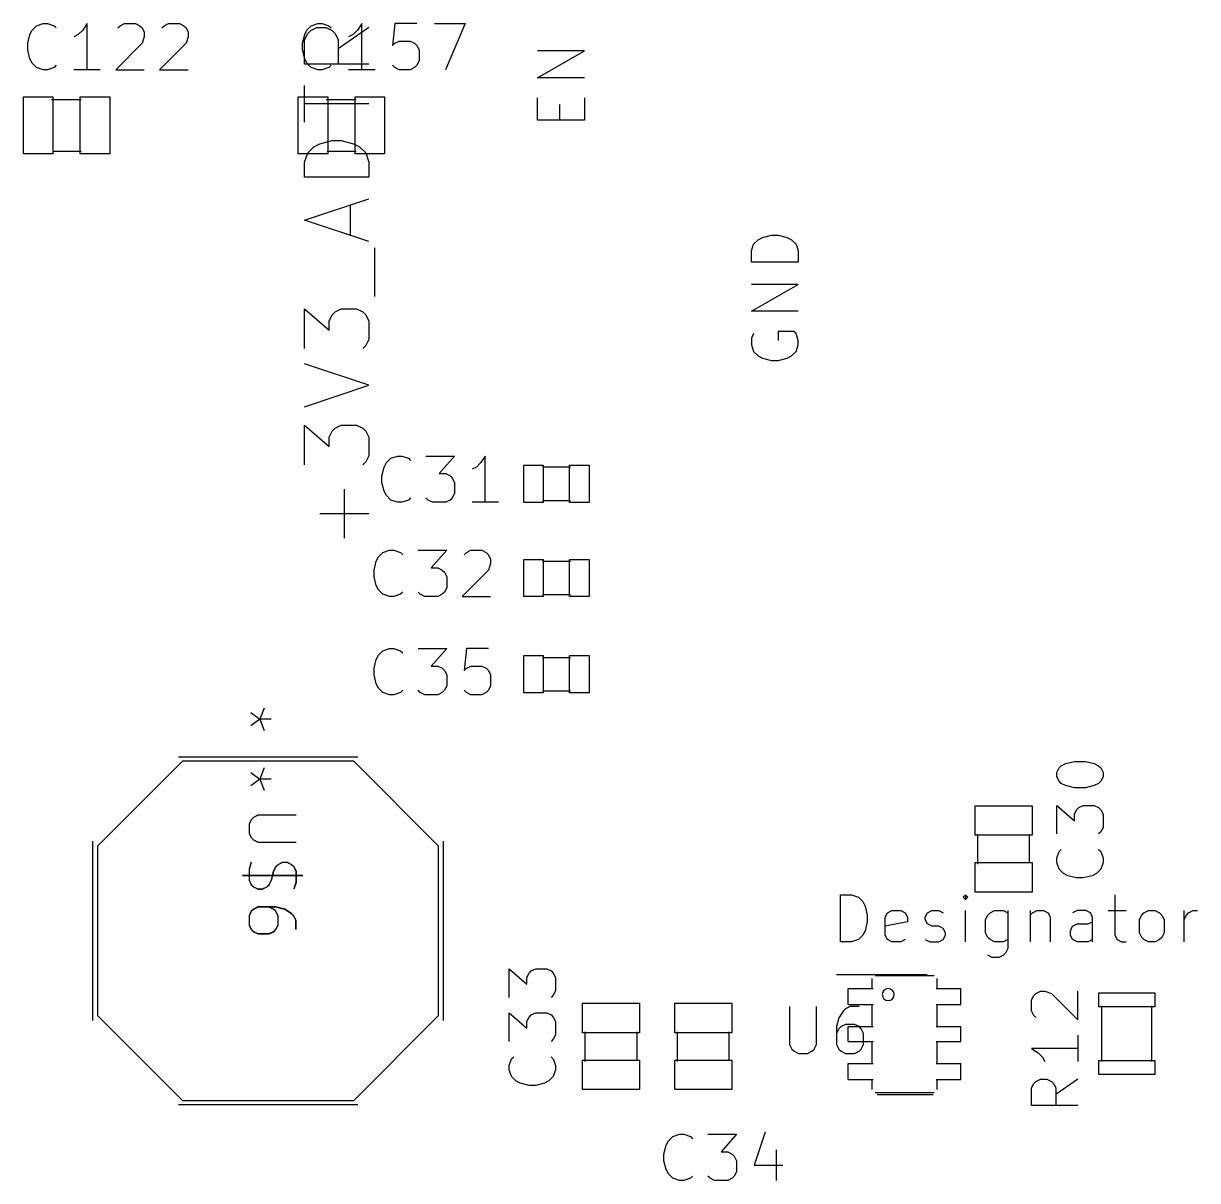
# Model space of a CAD drawing. Header units: millimetres. Extents: x 0 to 280, y 0 to 300.
# Drawn here: x 164.91 to 194.82, y 105.13 to 134.6 of the extents above; entities that cross this region are included whole.
import ezdxf

# ---------------------------------------------------------------- set-up
doc = ezdxf.new("R2010")
doc.units = ezdxf.units.MM
doc.layers.add('F.Fab', color=9, linetype='CONTINUOUS', true_color=0xafafaf)
doc.layers.add('F.Silkscreen', color=41, linetype='CONTINUOUS', true_color=0xf2eda1)

msp = doc.modelspace()

# ---------------------------------------------------------------- linework, layer by layer
at = {"layer": 'F.Fab', "linetype": 'CONTINUOUS'}
for p, q in [((172.070496, 134.183275), (172.148389, 134.339062)), ((172.148389, 134.339062), (172.226283, 134.416955)), ((172.226283, 134.416955), (172.382069, 134.494848)), ((172.382069, 134.494848), (172.615749, 134.494848)), ((172.615749, 134.494848), (172.771536, 134.416955)), ((172.771536, 134.416955), (172.849429, 134.339062)), ((172.849429, 134.339062), (172.927323, 134.183275)), ((173.706256, 134.494848), (172.927323, 133.949595)), ((172.070496, 133.560128), (172.070496, 134.183275)), ((172.927323, 134.183275), (172.927323, 133.560128)), ((178.001544, 133.213388), (179.197544, 133.896817)), ((179.197544, 133.896817), (178.001544, 133.896817)), ((173.706256, 133.560128), (172.070496, 133.560128)), ((179.197544, 133.213388), (178.001544, 133.213388)), ((172.070496, 132.080155), (172.070496, 133.014875)), ((164.9078, 131.2761), (164.9078, 132.7262)), ((164.9078, 132.7262), (165.6579, 132.7262)), ((165.619, 132.66), (166.381, 132.66)), ((165.6579, 132.7262), (165.6579, 131.2761)), ((166.3556, 131.2761), (166.3556, 132.7262)), ((166.3556, 132.7262), (167.1057, 132.7262)), ((167.1057, 132.7262), (167.1057, 131.2761)), ((171.9078, 131.2761), (171.9078, 132.7262)), ((171.9078, 132.7262), (172.6579, 132.7262)), ((173.706256, 132.547515), (172.070496, 132.547515)), ((172.619, 132.66), (173.381, 132.66)), ((172.6579, 132.7262), (172.6579, 131.2761)), ((173.3556, 131.2761), (173.3556, 132.7262)), ((173.3556, 132.7262), (174.1057, 132.7262)), ((174.1057, 132.7262), (174.1057, 131.2761)), ((178.001544, 132.131293), (178.001544, 132.700817)), ((178.571068, 132.131293), (178.571068, 132.52996)), ((179.197544, 132.700817), (179.197544, 132.131293)), ((179.197544, 132.131293), (178.001544, 132.131293)), ((172.459963, 131.534902), (172.771536, 131.612795)), ((172.771536, 131.612795), (173.005216, 131.612795)), ((173.005216, 131.612795), (173.316789, 131.534902)), ((165.644, 131.34), (166.381, 131.34)), ((172.148389, 131.301222), (172.304176, 131.457009)), ((172.304176, 131.457009), (172.459963, 131.534902)), ((172.644, 131.34), (173.381, 131.34)), ((173.316789, 131.534902), (173.472576, 131.457009)), ((173.472576, 131.457009), (173.628363, 131.301222)), ((165.6579, 131.2761), (164.9078, 131.2761)), ((167.1057, 131.2761), (166.3556, 131.2761)), ((172.6579, 131.2761), (171.9078, 131.2761)), ((172.070496, 131.067542), (172.148389, 131.301222)), ((172.070496, 130.678075), (172.070496, 131.067542)), ((174.1057, 131.2761), (173.3556, 131.2761)), ((173.628363, 131.301222), (173.706256, 131.067542)), ((173.706256, 131.067542), (173.706256, 130.678075)), ((173.706256, 130.678075), (172.070496, 130.678075)), ((172.070496, 129.587569), (173.706256, 130.132822)), ((173.238896, 129.198102), (173.238896, 129.977035)), ((173.706256, 129.042315), (172.070496, 129.587569)), ((183.451544, 128.805102), (183.508496, 128.975959)), ((183.508496, 128.975959), (183.622401, 129.089864)), ((183.622401, 129.089864), (183.736306, 129.146817)), ((183.736306, 129.146817), (183.964115, 129.203769)), ((183.964115, 129.203769), (184.134972, 129.203769)), ((184.134972, 129.203769), (184.362782, 129.146817)), ((184.362782, 129.146817), (184.476687, 129.089864)), ((184.476687, 129.089864), (184.590592, 128.975959)), ((184.590592, 128.975959), (184.647544, 128.805102)), ((173.862043, 127.640236), (173.862043, 128.886529)), ((183.451544, 128.52034), (183.451544, 128.805102)), ((184.647544, 128.805102), (184.647544, 128.52034)), ((184.647544, 128.52034), (183.451544, 128.52034)), ((183.451544, 127.267388), (184.647544, 127.950817)), ((184.647544, 127.950817), (183.451544, 127.950817)), ((172.070496, 126.316049), (172.070496, 127.328662)), ((172.070496, 127.328662), (172.693643, 126.783409)), ((172.693643, 127.017089), (172.771536, 127.172875)), ((172.771536, 127.172875), (172.849429, 127.250769)), ((172.849429, 127.250769), (173.005216, 127.328662)), ((173.005216, 127.328662), (173.394683, 127.328662)), ((173.394683, 127.328662), (173.550469, 127.250769)), ((173.550469, 127.250769), (173.628363, 127.172875)), ((173.628363, 127.172875), (173.706256, 127.017089)), ((184.647544, 127.267388), (183.451544, 127.267388)), ((172.693643, 126.783409), (172.693643, 127.017089)), ((173.706256, 127.017089), (173.706256, 126.549729)), ((173.706256, 126.549729), (173.628363, 126.393942)), ((183.508496, 126.697865), (183.451544, 126.58396)), ((183.451544, 126.58396), (183.451544, 126.413103)), ((184.533639, 126.754817), (184.134972, 126.754817)), ((184.134972, 126.754817), (184.134972, 126.527007)), ((184.590592, 126.697865), (184.533639, 126.754817)), ((184.647544, 126.527007), (184.590592, 126.697865)), ((184.647544, 126.413103), (184.647544, 126.527007)), ((173.628363, 126.393942), (173.550469, 126.316049)), ((183.451544, 126.413103), (183.508496, 126.242246)), ((183.508496, 126.242246), (183.622401, 126.128341)), ((184.476687, 126.128341), (184.590592, 126.242246)), ((184.590592, 126.242246), (184.647544, 126.413103)), ((173.706256, 125.381329), (172.070496, 125.926582)), ((183.622401, 126.128341), (183.736306, 126.071388)), ((183.736306, 126.071388), (183.964115, 126.014436)), ((183.964115, 126.014436), (184.134972, 126.014436)), ((184.134972, 126.014436), (184.362782, 126.071388)), ((184.362782, 126.071388), (184.476687, 126.128341)), ((172.070496, 124.836075), (173.706256, 125.381329)), ((172.070496, 123.356102), (172.070496, 124.368715)), ((172.070496, 124.368715), (172.693643, 123.823462)), ((172.693643, 124.057142), (172.771536, 124.212928)), ((172.771536, 124.212928), (172.849429, 124.290822)), ((172.849429, 124.290822), (173.005216, 124.368715)), ((173.005216, 124.368715), (173.394683, 124.368715)), ((173.394683, 124.368715), (173.550469, 124.290822)), ((173.550469, 124.290822), (173.628363, 124.212928)), ((173.628363, 124.212928), (173.706256, 124.057142)), ((172.693643, 123.823462), (172.693643, 124.057142)), ((173.706256, 124.057142), (173.706256, 123.589782)), ((173.706256, 123.589782), (173.628363, 123.433995)), ((173.628363, 123.433995), (173.550469, 123.356102)), ((177.6518, 122.4001), (177.6518, 123.3501)), ((177.6518, 123.3501), (178.1519, 123.3501)), ((178.134, 123.302), (178.846, 123.302)), ((178.1519, 123.3501), (178.1519, 122.4001)), ((178.8202, 122.4001), (178.8202, 123.3501)), ((178.8202, 123.3501), (179.3203, 123.3501)), ((179.3203, 123.3501), (179.3203, 122.4001)), ((173.083109, 121.486661), (173.083109, 122.732955)), ((178.1519, 122.4001), (177.6518, 122.4001)), ((178.134, 122.451), (178.846, 122.451)), ((179.3203, 122.4001), (178.8202, 122.4001)), ((173.706256, 122.109808), (172.459963, 122.109808)), ((177.6518, 120.0001), (177.6518, 120.9501)), ((177.6518, 120.9501), (178.1519, 120.9501)), ((178.134, 120.902), (178.846, 120.902)), ((178.1519, 120.9501), (178.1519, 120.0001)), ((178.8202, 120.0001), (178.8202, 120.9501)), ((178.8202, 120.9501), (179.3203, 120.9501)), ((179.3203, 120.9501), (179.3203, 120.0001)), ((178.1519, 120.0001), (177.6518, 120.0001)), ((178.134, 120.051), (178.846, 120.051)), ((179.3203, 120.0001), (178.8202, 120.0001)), ((177.6518, 117.5501), (177.6518, 118.5001)), ((177.6518, 118.5001), (178.1519, 118.5001)), ((178.134, 118.452), (178.846, 118.452)), ((178.1519, 118.5001), (178.1519, 117.5501)), ((178.8202, 117.5501), (178.8202, 118.5001)), ((178.8202, 118.5001), (179.3203, 118.5001)), ((179.3203, 118.5001), (179.3203, 117.5501)), ((178.134, 117.601), (178.846, 117.601)), ((178.1519, 117.5501), (177.6518, 117.5501)), ((179.3203, 117.5501), (178.8202, 117.5501)), ((168.9556, 115.808), (166.7966, 113.649)), ((173.3244, 115.808), (168.9556, 115.808)), ((175.4834, 113.649), (173.3244, 115.808)), ((170.702232, 115.52443), (170.929623, 115.353888)), ((170.702232, 115.52443), (170.929623, 115.353888)), ((171.043318, 115.638126), (170.929623, 115.353888)), ((171.043318, 115.638126), (170.929623, 115.353888)), ((170.929623, 115.353888), (170.702232, 115.183345)), ((170.929623, 115.353888), (170.702232, 115.183345)), ((171.213861, 115.353888), (170.929623, 115.353888)), ((170.929623, 115.353888), (171.043318, 115.069649)), ((171.213861, 115.353888), (170.929623, 115.353888)), ((170.929623, 115.353888), (171.043318, 115.069649)), ((189.1538, 113.9256), (189.1538, 114.6757)), ((189.1538, 114.6757), (190.6039, 114.6757)), ((190.6039, 114.6757), (190.6039, 113.9256)), ((170.711909, 114.318535), (170.655061, 114.20484)), ((170.712448, 114.320019), (170.655382, 114.205889)), ((170.768756, 114.375383), (170.711909, 114.318535)), ((170.769513, 114.377085), (170.712448, 114.320019)), ((170.882451, 114.43223), (170.768756, 114.375383)), ((170.883644, 114.43415), (170.769513, 114.377085)), ((171.848861, 114.43223), (170.882451, 114.43223)), ((171.853754, 114.43415), (170.883644, 114.43415)), ((170.655061, 114.20484), (170.655061, 113.977449)), ((170.655061, 113.977449), (170.711909, 113.863754)), ((170.655382, 114.205889), (170.655382, 113.977627)), ((170.655382, 113.977627), (170.712448, 113.863497)), ((170.711909, 113.863754), (170.768756, 113.806907)), ((170.712448, 113.863497), (170.769513, 113.806431)), ((170.768756, 113.806907), (170.882451, 113.750059)), ((170.769513, 113.806431), (170.883644, 113.749366)), ((170.882451, 113.750059), (171.848861, 113.750059)), ((170.883644, 113.749366), (171.853754, 113.749366)), ((190.6039, 113.9256), (189.1538, 113.9256)), ((189.22, 113.189), (189.22, 113.951)), ((190.54, 113.214), (190.54, 113.951)), ((166.7966, 113.649), (166.7966, 109.331)), ((175.4834, 109.331), (175.4834, 113.649)), ((170.711909, 113.23843), (170.655061, 113.067887)), ((170.655061, 113.067887), (170.655061, 112.783649)), ((170.712448, 113.235778), (170.655382, 113.064582)), ((170.655382, 113.064582), (170.655382, 112.779256)), ((171.280385, 113.01104), (171.337232, 113.124735)), ((171.283101, 113.007517), (171.340166, 113.121648)), ((171.337232, 113.124735), (171.39408, 113.181582)), ((171.340166, 113.121648), (171.397232, 113.178713)), ((171.39408, 113.181582), (171.507775, 113.23843)), ((171.397232, 113.178713), (171.511362, 113.235778)), ((171.507775, 113.23843), (171.62147, 113.23843)), ((171.511362, 113.235778), (171.625493, 113.235778)), ((171.62147, 113.23843), (171.735166, 113.181582)), ((171.625493, 113.235778), (171.739624, 113.178713)), ((171.735166, 113.181582), (171.792013, 113.124735)), ((171.739624, 113.178713), (171.796689, 113.121648)), ((171.792013, 113.124735), (171.848861, 113.01104)), ((171.796689, 113.121648), (171.853754, 113.007517)), ((189.1538, 112.4778), (189.1538, 113.2279)), ((189.1538, 113.2279), (190.6039, 113.2279)), ((190.6039, 113.2279), (190.6039, 112.4778)), ((172.02495, 112.893386), (170.484186, 112.893386)), ((172.019404, 112.897344), (170.484518, 112.897344)), ((170.655061, 112.783649), (170.711909, 112.669954)), ((170.655382, 112.779256), (170.712448, 112.665125)), ((171.166689, 112.669954), (171.223537, 112.783649)), ((171.16897, 112.665125), (171.226036, 112.779256)), ((171.223537, 112.783649), (171.280385, 113.01104)), ((171.226036, 112.779256), (171.283101, 113.007517)), ((171.848861, 113.01104), (171.848861, 112.726801)), ((171.853754, 113.007517), (171.853754, 112.72219)), ((170.711909, 112.669954), (170.768756, 112.613106)), ((170.712448, 112.665125), (170.769513, 112.60806)), ((170.768756, 112.613106), (170.882451, 112.556259)), ((170.769513, 112.60806), (170.883644, 112.550994)), ((170.882451, 112.556259), (170.996147, 112.556259)), ((170.883644, 112.550994), (170.997774, 112.550994)), ((170.996147, 112.556259), (171.109842, 112.613106)), ((170.997774, 112.550994), (171.111905, 112.60806)), ((171.109842, 112.613106), (171.166689, 112.669954)), ((171.111905, 112.60806), (171.16897, 112.665125)), ((171.848861, 112.726801), (171.792013, 112.556259)), ((171.853754, 112.72219), (171.796689, 112.550994)), ((190.6039, 112.4778), (189.1538, 112.4778)), ((170.711909, 111.987783), (170.655061, 111.874088)), ((170.655061, 111.874088), (170.655061, 111.646697)), ((170.712448, 111.980341), (170.655382, 111.86621)), ((170.768756, 112.04463), (170.711909, 111.987783)), ((170.769513, 112.037406), (170.712448, 111.980341)), ((170.882451, 112.101478), (170.768756, 112.04463)), ((170.883644, 112.094471), (170.769513, 112.037406)), ((171.337232, 112.101478), (170.882451, 112.101478)), ((171.340166, 112.094471), (170.883644, 112.094471)), ((171.280385, 112.04463), (171.166689, 112.101478)), ((171.283101, 112.037406), (171.16897, 112.094471)), ((171.337232, 111.987783), (171.280385, 112.04463)), ((171.340166, 111.980341), (171.283101, 112.037406)), ((171.564623, 112.04463), (171.337232, 112.101478)), ((171.39408, 111.874088), (171.337232, 111.987783)), ((171.568428, 112.037406), (171.340166, 112.094471)), ((171.397232, 111.86621), (171.340166, 111.980341)), ((171.39408, 111.646697), (171.39408, 111.874088)), ((171.735166, 111.930935), (171.564623, 112.04463)), ((171.739624, 111.923275), (171.568428, 112.037406)), ((171.792013, 111.874088), (171.735166, 111.930935)), ((171.796689, 111.86621), (171.739624, 111.923275)), ((171.848861, 111.760392), (171.792013, 111.874088)), ((170.655061, 111.646697), (170.711909, 111.533002)), ((170.655382, 111.86621), (170.655382, 111.637949)), ((170.655382, 111.637949), (170.712448, 111.523818)), ((171.337232, 111.533002), (171.39408, 111.646697)), ((171.340166, 111.523818), (171.397232, 111.637949)), ((171.397232, 111.637949), (171.397232, 111.86621)), ((171.853754, 111.752079), (171.796689, 111.86621)), ((171.848861, 111.533002), (171.848861, 111.760392)), ((171.853754, 111.523818), (171.853754, 111.752079)), ((170.711909, 111.533002), (170.768756, 111.476154)), ((170.712448, 111.523818), (170.769513, 111.466753)), ((170.768756, 111.476154), (170.882451, 111.419307)), ((170.769513, 111.466753), (170.883644, 111.409687)), ((170.882451, 111.419307), (171.166689, 111.419307)), ((170.883644, 111.409687), (171.16897, 111.409687)), ((171.166689, 111.419307), (171.280385, 111.476154)), ((171.16897, 111.409687), (171.283101, 111.466753)), ((171.280385, 111.476154), (171.337232, 111.533002)), ((171.283101, 111.466753), (171.340166, 111.523818)), ((186.5318, 110.0184), (186.5318, 110.2724)), ((186.608, 110.3486), (188.1066, 110.3486)), ((188.1828, 110.0184), (188.1828, 110.2724)), ((185.9222, 110.0184), (186.5318, 110.0184)), ((185.9222, 109.612), (185.9222, 110.0184)), ((186.5318, 110.0184), (186.5572, 110.0184)), ((188.1574, 110.0184), (188.1828, 110.0184)), ((188.1828, 110.0184), (188.7924, 110.0184)), ((188.7924, 109.612), (188.7924, 110.0184)), ((192.3088, 109.5558), (192.3088, 109.9114)), ((192.3088, 109.9114), (193.7312, 109.9114)), ((193.7312, 109.9114), (193.7312, 109.5558)), ((179.1538, 108.8956), (179.1538, 109.6457)), ((179.1538, 109.6457), (180.6039, 109.6457)), ((180.6039, 109.6457), (180.6039, 108.8956)), ((181.5038, 108.8956), (181.5038, 109.6457)), ((181.5038, 109.6457), (182.9539, 109.6457)), ((182.9539, 109.6457), (182.9539, 108.8956)), ((184.425849, 109.563754), (184.425849, 108.593644)), ((185.110633, 108.593644), (185.110633, 109.563754)), ((185.852482, 109.506689), (185.795417, 109.449624)), ((185.966613, 109.563754), (185.852482, 109.506689)), ((185.9222, 109.612), (186.5318, 109.612)), ((186.194874, 109.563754), (185.966613, 109.563754)), ((186.5318, 109.612), (186.5572, 109.612)), ((186.5318, 109.0532), (186.5318, 109.612)), ((188.1574, 109.612), (188.1828, 109.612)), ((188.1828, 109.612), (188.7924, 109.612)), ((188.1828, 109.0532), (188.1828, 109.612)), ((193.7312, 109.5558), (192.3088, 109.5558)), ((192.385, 108.1588), (192.385, 109.5812)), ((193.655, 108.1588), (193.655, 109.5812)), ((166.7966, 109.331), (168.9556, 107.172)), ((173.3244, 107.172), (175.4834, 109.331)), ((185.681286, 109.278428), (185.624221, 109.050166)), ((185.795417, 109.449624), (185.681286, 109.278428)), ((180.6039, 108.8956), (179.1538, 108.8956)), ((179.22, 108.159), (179.22, 108.921)), ((180.54, 108.184), (180.54, 108.921)), ((182.9539, 108.8956), (181.5038, 108.8956)), ((181.57, 108.159), (181.57, 108.921)), ((182.89, 108.184), (182.89, 108.921)), ((185.624221, 109.050166), (185.624221, 108.593644)), ((185.681286, 108.993101), (185.624221, 108.87897)), ((185.738352, 109.050166), (185.681286, 108.993101)), ((185.852482, 109.107232), (185.738352, 109.050166)), ((186.080744, 109.107232), (185.852482, 109.107232)), ((185.9222, 109.0532), (186.5318, 109.0532)), ((185.9222, 108.6722), (185.9222, 109.0532)), ((186.194874, 109.050166), (186.080744, 109.107232)), ((186.25194, 108.993101), (186.194874, 109.050166)), ((186.309005, 108.87897), (186.25194, 108.993101)), ((186.309005, 108.593644), (186.309005, 108.87897)), ((186.5318, 109.0532), (186.5572, 109.0532)), ((188.1574, 109.0532), (188.1828, 109.0532)), ((188.1828, 109.0532), (188.7924, 109.0532)), ((188.7924, 108.6722), (188.7924, 109.0532)), ((184.425849, 108.593644), (184.482915, 108.479513)), ((185.053568, 108.479513), (185.110633, 108.593644)), ((185.624221, 108.593644), (185.681286, 108.479513)), ((185.9222, 108.6722), (186.5318, 108.6722)), ((186.25194, 108.479513), (186.309005, 108.593644)), ((186.5318, 108.6722), (186.5572, 108.6722)), ((186.5318, 108.1134), (186.5318, 108.6722)), ((188.1574, 108.6722), (188.1828, 108.6722)), ((188.1828, 108.6722), (188.7924, 108.6722)), ((188.1828, 108.1134), (188.1828, 108.6722)), ((184.482915, 108.479513), (184.53998, 108.422448)), ((184.53998, 108.422448), (184.654111, 108.365382)), ((184.654111, 108.365382), (184.882372, 108.365382)), ((184.882372, 108.365382), (184.996503, 108.422448)), ((184.996503, 108.422448), (185.053568, 108.479513)), ((185.681286, 108.479513), (185.738352, 108.422448)), ((185.738352, 108.422448), (185.852482, 108.365382)), ((185.852482, 108.365382), (186.080744, 108.365382)), ((186.080744, 108.365382), (186.194874, 108.422448)), ((186.194874, 108.422448), (186.25194, 108.479513)), ((179.1538, 107.4478), (179.1538, 108.1979)), ((179.1538, 108.1979), (180.6039, 108.1979)), ((180.6039, 108.1979), (180.6039, 107.4478)), ((181.5038, 107.4478), (181.5038, 108.1979)), ((181.5038, 108.1979), (182.9539, 108.1979)), ((182.9539, 108.1979), (182.9539, 107.4478)), ((185.9222, 108.1134), (186.5318, 108.1134)), ((185.9222, 107.707), (185.9222, 108.1134)), ((186.5318, 108.1134), (186.5572, 108.1134)), ((188.1574, 108.1134), (188.1828, 108.1134)), ((188.1828, 108.1134), (188.7924, 108.1134)), ((188.7924, 107.707), (188.7924, 108.1134)), ((192.3088, 107.8286), (192.3088, 108.1842)), ((192.3088, 108.1842), (193.7312, 108.1842)), ((193.7312, 108.1842), (193.7312, 107.8286)), ((185.9222, 107.707), (186.5318, 107.707)), ((186.5318, 107.707), (186.5572, 107.707)), ((186.5318, 107.453), (186.5318, 107.707)), ((188.1574, 107.707), (188.1828, 107.707)), ((188.1828, 107.707), (188.7924, 107.707)), ((188.1828, 107.453), (188.1828, 107.707)), ((193.7312, 107.8286), (192.3088, 107.8286)), ((180.6039, 107.4478), (179.1538, 107.4478)), ((182.9539, 107.4478), (181.5038, 107.4478)), ((168.9556, 107.172), (173.3244, 107.172)), ((186.608, 107.3768), (188.1066, 107.3768))]:
    msp.add_line(p, q, dxfattribs=at)
at = {"layer": 'F.Fab'}
for start, end in [(0, 180), (-180, 0)]:
    msp.add_arc((186.9382, 109.866), 0.1524, start, end, dxfattribs=at)
at = {"layer": 'F.Silkscreen', "linetype": 'CONTINUOUS'}
for p, q in [((165.015594, 134.091146), (165.071619, 134.315247)), ((165.071619, 134.315247), (165.127644, 134.427297)), ((165.127644, 134.427297), (165.239695, 134.539347)), ((165.239695, 134.539347), (165.40777, 134.595372)), ((165.40777, 134.595372), (165.51982, 134.595372)), ((165.51982, 134.595372), (165.687896, 134.539347)), ((165.687896, 134.539347), (165.743921, 134.483322)), ((166.304172, 134.315247), (166.192122, 134.259222)), ((166.416223, 134.427297), (166.304172, 134.315247)), ((166.528273, 134.595372), (166.416223, 134.427297)), ((166.528273, 133.418844), (166.528273, 134.595372)), ((167.312625, 134.483322), (167.36865, 134.539347)), ((167.36865, 134.539347), (167.480701, 134.595372)), ((167.480701, 134.595372), (167.760826, 134.595372)), ((167.760826, 134.595372), (167.872877, 134.539347)), ((167.872877, 134.539347), (167.928902, 134.483322)), ((167.928902, 134.483322), (167.984927, 134.371272)), ((167.984927, 134.371272), (167.984927, 134.259222)), ((168.433128, 134.483322), (168.489153, 134.539347)), ((168.489153, 134.539347), (168.601204, 134.595372)), ((168.601204, 134.595372), (168.881329, 134.595372)), ((168.881329, 134.595372), (168.99338, 134.539347)), ((168.99338, 134.539347), (169.049405, 134.483322)), ((169.049405, 134.483322), (169.10543, 134.371272)), ((169.10543, 134.371272), (169.10543, 134.259222)), ((172.015594, 134.091146), (172.071619, 134.315247)), ((172.071619, 134.315247), (172.127644, 134.427297)), ((172.127644, 134.427297), (172.239695, 134.539347)), ((172.239695, 134.539347), (172.40777, 134.595372)), ((172.40777, 134.595372), (172.51982, 134.595372)), ((172.51982, 134.595372), (172.687896, 134.539347)), ((172.687896, 134.539347), (172.743921, 134.483322)), ((173.304172, 134.315247), (173.192122, 134.259222)), ((173.416223, 134.427297), (173.304172, 134.315247)), ((173.528273, 134.595372), (173.416223, 134.427297)), ((173.528273, 133.418844), (173.528273, 134.595372)), ((174.36865, 134.595372), (174.312625, 134.035121)), ((174.928902, 134.595372), (174.36865, 134.595372)), ((175.377103, 134.595372), (176.161455, 134.595372)), ((176.161455, 134.595372), (175.657229, 133.418844)), ((165.015594, 133.923071), (165.015594, 134.091146)), ((167.928902, 134.091146), (167.2566, 133.418844)), ((167.984927, 134.259222), (167.928902, 134.091146)), ((169.049405, 134.091146), (168.377103, 133.418844)), ((169.10543, 134.259222), (169.049405, 134.091146)), ((172.015594, 133.923071), (172.015594, 134.091146)), ((174.312625, 134.035121), (174.36865, 134.091146)), ((174.36865, 134.091146), (174.480701, 134.147171)), ((174.480701, 134.147171), (174.760826, 134.147171)), ((174.760826, 134.147171), (174.872877, 134.091146)), ((174.872877, 134.091146), (174.928902, 134.035121)), ((174.928902, 134.035121), (174.984927, 133.923071)), ((165.071619, 133.69897), (165.015594, 133.923071)), ((172.071619, 133.69897), (172.015594, 133.923071)), ((174.984927, 133.923071), (174.984927, 133.642945)), ((165.127644, 133.58692), (165.071619, 133.69897)), ((165.239695, 133.47487), (165.127644, 133.58692)), ((165.40777, 133.418844), (165.239695, 133.47487)), ((165.51982, 133.418844), (165.40777, 133.418844)), ((165.687896, 133.47487), (165.51982, 133.418844)), ((165.743921, 133.530895), (165.687896, 133.47487)), ((166.864424, 133.418844), (166.192122, 133.418844)), ((167.2566, 133.418844), (167.984927, 133.418844)), ((168.377103, 133.418844), (169.10543, 133.418844)), ((172.127644, 133.58692), (172.071619, 133.69897)), ((172.239695, 133.47487), (172.127644, 133.58692)), ((172.40777, 133.418844), (172.239695, 133.47487)), ((172.51982, 133.418844), (172.40777, 133.418844)), ((172.687896, 133.47487), (172.51982, 133.418844)), ((172.743921, 133.530895), (172.687896, 133.47487)), ((173.864424, 133.418844), (173.192122, 133.418844)), ((174.36865, 133.47487), (174.312625, 133.530895)), ((174.480701, 133.418844), (174.36865, 133.47487)), ((174.760826, 133.418844), (174.480701, 133.418844)), ((174.872877, 133.47487), (174.760826, 133.418844)), ((174.928902, 133.530895), (174.872877, 133.47487)), ((174.984927, 133.642945), (174.928902, 133.530895)), ((174.264695, 123.524347), (174.43277, 123.580372)), ((174.43277, 123.580372), (174.54482, 123.580372)), ((174.54482, 123.580372), (174.712896, 123.524347)), ((175.161097, 123.580372), (175.889424, 123.580372)), ((175.889424, 123.580372), (175.497248, 123.132171)), ((176.673776, 123.580372), (176.561726, 123.412297)), ((176.673776, 122.403844), (176.673776, 123.580372)), ((174.040594, 123.076146), (174.096619, 123.300247)), ((174.096619, 123.300247), (174.152644, 123.412297)), ((174.152644, 123.412297), (174.264695, 123.524347)), ((174.712896, 123.524347), (174.768921, 123.468322)), ((176.449675, 123.300247), (176.337625, 123.244222)), ((176.561726, 123.412297), (176.449675, 123.300247)), ((174.040594, 122.908071), (174.040594, 123.076146)), ((175.497248, 123.132171), (175.665323, 123.132171)), ((175.665323, 123.132171), (175.777374, 123.076146)), ((175.777374, 123.076146), (175.833399, 123.020121)), ((175.833399, 123.020121), (175.889424, 122.908071)), ((174.096619, 122.68397), (174.040594, 122.908071)), ((174.152644, 122.57192), (174.096619, 122.68397)), ((175.889424, 122.908071), (175.889424, 122.627945)), ((174.264695, 122.45987), (174.152644, 122.57192)), ((174.43277, 122.403844), (174.264695, 122.45987)), ((174.54482, 122.403844), (174.43277, 122.403844)), ((174.712896, 122.45987), (174.54482, 122.403844)), ((174.768921, 122.515895), (174.712896, 122.45987)), ((175.217122, 122.45987), (175.161097, 122.515895)), ((175.329172, 122.403844), (175.217122, 122.45987)), ((175.665323, 122.403844), (175.329172, 122.403844)), ((175.777374, 122.45987), (175.665323, 122.403844)), ((175.833399, 122.515895), (175.777374, 122.45987)), ((175.889424, 122.627945), (175.833399, 122.515895)), ((177.009927, 122.403844), (176.337625, 122.403844)), ((174.064695, 121.124347), (174.23277, 121.180372)), ((174.23277, 121.180372), (174.34482, 121.180372)), ((174.34482, 121.180372), (174.512896, 121.124347)), ((174.961097, 121.180372), (175.689424, 121.180372)), ((175.689424, 121.180372), (175.297248, 120.732171)), ((176.19365, 121.124347), (176.305701, 121.180372)), ((176.305701, 121.180372), (176.585826, 121.180372)), ((176.585826, 121.180372), (176.697877, 121.124347)), ((173.840594, 120.676146), (173.896619, 120.900247)), ((173.896619, 120.900247), (173.952644, 121.012297)), ((173.952644, 121.012297), (174.064695, 121.124347)), ((174.512896, 121.124347), (174.568921, 121.068322)), ((176.137625, 121.068322), (176.19365, 121.124347)), ((176.697877, 121.124347), (176.753902, 121.068322)), ((176.753902, 121.068322), (176.809927, 120.956272)), ((176.809927, 120.844222), (176.753902, 120.676146)), ((176.809927, 120.956272), (176.809927, 120.844222)), ((173.840594, 120.508071), (173.840594, 120.676146)), ((175.297248, 120.732171), (175.465323, 120.732171)), ((175.465323, 120.732171), (175.577374, 120.676146)), ((175.577374, 120.676146), (175.633399, 120.620121)), ((175.633399, 120.620121), (175.689424, 120.508071)), ((176.753902, 120.676146), (176.0816, 120.003844)), ((173.896619, 120.28397), (173.840594, 120.508071)), ((173.952644, 120.17192), (173.896619, 120.28397)), ((175.689424, 120.508071), (175.689424, 120.227945)), ((174.064695, 120.05987), (173.952644, 120.17192)), ((174.23277, 120.003844), (174.064695, 120.05987)), ((174.34482, 120.003844), (174.23277, 120.003844)), ((174.512896, 120.05987), (174.34482, 120.003844)), ((174.568921, 120.115895), (174.512896, 120.05987)), ((175.017122, 120.05987), (174.961097, 120.115895)), ((175.129172, 120.003844), (175.017122, 120.05987)), ((175.465323, 120.003844), (175.129172, 120.003844)), ((175.577374, 120.05987), (175.465323, 120.003844)), ((175.633399, 120.115895), (175.577374, 120.05987)), ((175.689424, 120.227945), (175.633399, 120.115895)), ((176.0816, 120.003844), (176.809927, 120.003844)), ((173.896619, 118.400247), (173.952644, 118.512297)), ((173.952644, 118.512297), (174.064695, 118.624347)), ((174.064695, 118.624347), (174.23277, 118.680372)), ((174.23277, 118.680372), (174.34482, 118.680372)), ((174.34482, 118.680372), (174.512896, 118.624347)), ((174.512896, 118.624347), (174.568921, 118.568322)), ((174.961097, 118.680372), (175.689424, 118.680372)), ((175.689424, 118.680372), (175.297248, 118.232171)), ((176.19365, 118.680372), (176.137625, 118.120121)), ((176.753902, 118.680372), (176.19365, 118.680372)), ((173.840594, 118.176146), (173.896619, 118.400247)), ((173.840594, 118.008071), (173.840594, 118.176146)), ((175.297248, 118.232171), (175.465323, 118.232171)), ((175.465323, 118.232171), (175.577374, 118.176146)), ((175.577374, 118.176146), (175.633399, 118.120121)), ((176.137625, 118.120121), (176.19365, 118.176146)), ((176.19365, 118.176146), (176.305701, 118.232171)), ((176.305701, 118.232171), (176.585826, 118.232171)), ((176.585826, 118.232171), (176.697877, 118.176146)), ((176.697877, 118.176146), (176.753902, 118.120121)), ((173.896619, 117.78397), (173.840594, 118.008071)), ((175.633399, 118.120121), (175.689424, 118.008071)), ((175.689424, 118.008071), (175.689424, 117.727945)), ((176.753902, 118.120121), (176.809927, 118.008071)), ((176.809927, 118.008071), (176.809927, 117.727945)), ((173.952644, 117.67192), (173.896619, 117.78397)), ((174.064695, 117.55987), (173.952644, 117.67192)), ((174.23277, 117.503844), (174.064695, 117.55987)), ((174.512896, 117.55987), (174.34482, 117.503844)), ((174.568921, 117.615895), (174.512896, 117.55987)), ((175.017122, 117.55987), (174.961097, 117.615895)), ((175.129172, 117.503844), (175.017122, 117.55987)), ((175.577374, 117.55987), (175.465323, 117.503844)), ((175.633399, 117.615895), (175.577374, 117.55987)), ((175.689424, 117.727945), (175.633399, 117.615895)), ((176.19365, 117.55987), (176.137625, 117.615895)), ((176.305701, 117.503844), (176.19365, 117.55987)), ((176.697877, 117.55987), (176.585826, 117.503844)), ((176.753902, 117.615895), (176.697877, 117.55987)), ((176.809927, 117.727945), (176.753902, 117.615895)), ((174.34482, 117.503844), (174.23277, 117.503844)), ((175.465323, 117.503844), (175.129172, 117.503844)), ((176.585826, 117.503844), (176.305701, 117.503844)), ((170.702232, 117.04843), (170.929623, 116.877888)), ((170.702232, 117.04843), (170.929623, 116.877888)), ((171.043318, 117.162126), (170.929623, 116.877888)), ((171.043318, 117.162126), (170.929623, 116.877888)), ((170.929623, 116.877888), (170.702232, 116.707345)), ((170.929623, 116.877888), (170.702232, 116.707345)), ((171.213861, 116.877888), (170.929623, 116.877888)), ((170.929623, 116.877888), (171.043318, 116.593649)), ((171.213861, 116.877888), (170.929623, 116.877888)), ((170.929623, 116.877888), (171.043318, 116.593649)), ((173.426, 115.9096), (168.854, 115.9096)), ((191.458727, 115.748902), (191.682828, 115.804927)), ((191.682828, 115.804927), (191.962954, 115.804927)), ((191.962954, 115.804927), (192.187054, 115.748902)), ((191.234627, 115.524801), (191.290652, 115.636851)), ((191.234627, 115.412751), (191.234627, 115.524801)), ((191.290652, 115.636851), (191.346677, 115.692877)), ((191.346677, 115.692877), (191.458727, 115.748902)), ((192.187054, 115.748902), (192.299104, 115.692877)), ((192.299104, 115.692877), (192.35513, 115.636851)), ((192.35513, 115.636851), (192.411155, 115.524801)), ((192.411155, 115.524801), (192.411155, 115.412751)), ((191.290652, 115.300701), (191.234627, 115.412751)), ((191.346677, 115.244675), (191.290652, 115.300701)), ((191.458727, 115.18865), (191.346677, 115.244675)), ((191.682828, 115.132625), (191.458727, 115.18865)), ((192.187054, 115.18865), (191.962954, 115.132625)), ((192.299104, 115.244675), (192.187054, 115.18865)), ((192.35513, 115.300701), (192.299104, 115.244675)), ((192.411155, 115.412751), (192.35513, 115.300701)), ((191.962954, 115.132625), (191.682828, 115.132625)), ((191.234627, 113.956097), (191.234627, 114.684424)), ((191.234627, 114.684424), (191.682828, 114.292248)), ((191.682828, 114.460323), (191.738853, 114.572374)), ((191.738853, 114.572374), (191.794878, 114.628399)), ((191.794878, 114.628399), (191.906928, 114.684424)), ((191.906928, 114.684424), (192.187054, 114.684424)), ((192.187054, 114.684424), (192.299104, 114.628399)), ((192.299104, 114.628399), (192.35513, 114.572374)), ((192.35513, 114.572374), (192.411155, 114.460323)), ((191.682828, 114.292248), (191.682828, 114.460323)), ((192.411155, 114.460323), (192.411155, 114.124172)), ((192.35513, 114.012122), (192.299104, 113.956097)), ((192.411155, 114.124172), (192.35513, 114.012122)), ((166.6696, 113.776), (166.6696, 109.204)), ((175.6104, 109.204), (175.6104, 113.776)), ((191.234627, 113.33982), (191.290652, 113.507896)), ((191.290652, 113.507896), (191.346677, 113.563921)), ((192.299104, 113.563921), (192.35513, 113.507896)), ((192.35513, 113.507896), (192.411155, 113.33982)), ((191.234627, 113.22777), (191.234627, 113.33982)), ((191.290652, 113.059695), (191.234627, 113.22777)), ((192.411155, 113.22777), (192.35513, 113.059695)), ((192.411155, 113.33982), (192.411155, 113.22777)), ((191.402702, 112.947644), (191.290652, 113.059695)), ((191.514752, 112.891619), (191.402702, 112.947644)), ((191.738853, 112.835594), (191.514752, 112.891619)), ((191.906928, 112.835594), (191.738853, 112.835594)), ((192.131029, 112.891619), (191.906928, 112.835594)), ((192.243079, 112.947644), (192.131029, 112.891619)), ((192.35513, 113.059695), (192.243079, 112.947644)), ((185.723169, 111.209861), (185.723169, 112.403661)), ((185.723169, 112.403661), (186.007407, 112.403661)), ((186.007407, 112.403661), (186.17795, 112.346813)), ((186.17795, 112.346813), (186.291645, 112.233118)), ((186.291645, 112.233118), (186.348492, 112.119423)), ((188.906636, 112.403661), (188.849788, 112.346813)), ((188.849788, 112.346813), (188.906636, 112.289966)), ((188.963483, 112.346813), (188.906636, 112.403661)), ((188.906636, 112.403661), (188.906636, 112.289966)), ((188.906636, 112.289966), (188.963483, 112.346813)), ((192.715427, 112.403661), (192.715427, 111.380404)), ((186.348492, 112.119423), (186.40534, 111.892032)), ((186.40534, 111.892032), (186.40534, 111.721489)), ((186.860121, 111.835185), (186.916969, 111.94888)), ((186.916969, 111.94888), (187.030664, 112.005728)), ((187.030664, 112.005728), (187.258054, 112.005728)), ((187.258054, 112.005728), (187.37175, 111.94888)), ((187.37175, 111.94888), (187.428597, 111.835185)), ((187.883378, 111.835185), (187.940226, 111.94888)), ((187.940226, 111.94888), (188.053921, 112.005728)), ((188.053921, 112.005728), (188.224464, 112.005728)), ((188.224464, 112.005728), (188.338159, 111.94888)), ((188.906636, 111.209861), (188.906636, 112.005728)), ((189.418264, 111.778337), (189.475112, 111.892032)), ((189.475112, 111.892032), (189.531959, 111.94888)), ((189.531959, 111.94888), (189.645654, 112.005728)), ((189.645654, 112.005728), (189.873045, 112.005728)), ((189.873045, 112.005728), (189.98674, 111.94888)), ((189.98674, 112.005728), (189.98674, 111.039318)), ((190.555217, 112.005728), (190.555217, 111.209861)), ((190.555217, 111.892032), (190.612064, 111.94888)), ((190.612064, 111.94888), (190.725759, 112.005728)), ((190.725759, 112.005728), (190.896302, 112.005728)), ((190.896302, 112.005728), (191.009998, 111.94888)), ((191.009998, 111.94888), (191.066845, 111.835185)), ((191.749017, 112.005728), (191.635322, 111.94888)), ((191.976407, 112.005728), (191.749017, 112.005728)), ((192.090103, 111.94888), (191.976407, 112.005728)), ((192.14695, 111.835185), (192.090103, 111.94888)), ((192.544884, 112.005728), (192.999665, 112.005728)), ((193.34075, 111.778337), (193.397598, 111.892032)), ((193.397598, 111.892032), (193.454445, 111.94888)), ((193.454445, 111.94888), (193.56814, 112.005728)), ((193.56814, 112.005728), (193.738683, 112.005728)), ((193.738683, 112.005728), (193.852379, 111.94888)), ((193.852379, 111.94888), (193.909226, 111.892032)), ((193.909226, 111.892032), (193.966074, 111.778337)), ((194.477703, 111.209861), (194.477703, 112.005728)), ((194.477703, 111.778337), (194.53455, 111.892032)), ((194.53455, 111.892032), (194.591398, 111.94888)), ((194.591398, 111.94888), (194.705093, 112.005728)), ((194.705093, 112.005728), (194.818788, 112.005728)), ((186.40534, 111.721489), (186.348492, 111.494099)), ((186.860121, 111.380404), (186.860121, 111.835185)), ((187.428597, 111.721489), (186.860121, 111.607794)), ((187.428597, 111.835185), (187.428597, 111.721489)), ((187.883378, 111.778337), (187.883378, 111.835185)), ((187.940226, 111.664642), (187.883378, 111.778337)), ((188.053921, 111.607794), (187.940226, 111.664642)), ((188.224464, 111.607794), (188.053921, 111.607794)), ((188.338159, 111.550947), (188.224464, 111.607794)), ((189.418264, 111.437251), (189.418264, 111.778337)), ((191.066845, 111.835185), (191.066845, 111.209861)), ((191.578474, 111.494099), (191.635322, 111.607794)), ((191.635322, 111.607794), (191.749017, 111.664642)), ((191.749017, 111.664642), (192.033255, 111.664642)), ((192.033255, 111.664642), (192.14695, 111.721489)), ((192.14695, 111.209861), (192.14695, 111.835185)), ((193.34075, 111.437251), (193.34075, 111.778337)), ((193.966074, 111.778337), (193.966074, 111.437251)), ((186.291645, 111.380404), (186.17795, 111.266709)), ((186.348492, 111.494099), (186.291645, 111.380404)), ((186.916969, 111.266709), (186.860121, 111.380404)), ((188.395007, 111.437251), (188.338159, 111.550947)), ((188.338159, 111.266709), (188.395007, 111.380404)), ((188.395007, 111.380404), (188.395007, 111.437251)), ((189.475112, 111.323556), (189.418264, 111.437251)), ((189.531959, 111.266709), (189.475112, 111.323556)), ((191.578474, 111.380404), (191.578474, 111.494099)), ((191.635322, 111.266709), (191.578474, 111.380404)), ((192.715427, 111.380404), (192.772274, 111.266709)), ((193.397598, 111.323556), (193.34075, 111.437251)), ((193.454445, 111.266709), (193.397598, 111.323556)), ((193.909226, 111.323556), (193.852379, 111.266709)), ((193.966074, 111.437251), (193.909226, 111.323556)), ((186.007407, 111.209861), (185.723169, 111.209861)), ((186.17795, 111.266709), (186.007407, 111.209861)), ((187.030664, 111.209861), (186.916969, 111.266709)), ((187.258054, 111.209861), (187.030664, 111.209861)), ((187.37175, 111.266709), (187.258054, 111.209861)), ((187.883378, 111.266709), (187.997073, 111.209861)), ((187.997073, 111.209861), (188.224464, 111.209861)), ((188.224464, 111.209861), (188.338159, 111.266709)), ((189.645654, 111.209861), (189.531959, 111.266709)), ((189.873045, 111.209861), (189.645654, 111.209861)), ((189.98674, 111.266709), (189.873045, 111.209861)), ((189.98674, 111.039318), (189.929893, 110.925623)), ((191.749017, 111.209861), (191.635322, 111.266709)), ((192.033255, 111.209861), (191.749017, 111.209861)), ((192.14695, 111.266709), (192.033255, 111.209861)), ((192.772274, 111.266709), (192.885969, 111.209861)), ((192.885969, 111.209861), (192.999665, 111.209861)), ((193.56814, 111.209861), (193.454445, 111.266709)), ((193.738683, 111.209861), (193.56814, 111.209861)), ((193.852379, 111.266709), (193.738683, 111.209861)), ((189.588807, 110.811928), (189.475112, 110.868775)), ((189.75935, 110.811928), (189.588807, 110.811928)), ((189.873045, 110.868775), (189.75935, 110.811928)), ((189.929893, 110.925623), (189.873045, 110.868775)), ((177.284627, 109.7966), (177.284627, 110.524927)), ((177.284627, 110.524927), (177.732828, 110.132751)), ((177.732828, 110.300826), (177.788853, 110.412877)), ((177.788853, 110.412877), (177.844878, 110.468902)), ((177.844878, 110.468902), (177.956928, 110.524927)), ((177.956928, 110.524927), (178.237054, 110.524927)), ((178.237054, 110.524927), (178.349104, 110.468902)), ((178.349104, 110.468902), (178.40513, 110.412877)), ((178.40513, 110.412877), (178.461155, 110.300826)), ((185.6174, 110.374), (187.9288, 110.374)), ((177.732828, 110.132751), (177.732828, 110.300826)), ((178.461155, 110.300826), (178.461155, 109.964675)), ((178.40513, 109.852625), (178.349104, 109.7966)), ((178.461155, 109.964675), (178.40513, 109.852625)), ((190.591164, 109.730304), (190.647189, 109.842355)), ((190.647189, 109.842355), (190.703214, 109.89838)), ((190.703214, 109.89838), (190.815264, 109.954405)), ((190.815264, 109.954405), (190.927315, 109.954405)), ((190.927315, 109.954405), (191.09539, 109.89838)), ((191.09539, 109.89838), (191.767692, 109.226078)), ((191.767692, 109.226078), (191.767692, 109.954405)), ((190.591164, 109.450179), (190.591164, 109.730304)), ((177.284627, 108.676097), (177.284627, 109.404424)), ((177.284627, 109.404424), (177.732828, 109.012248)), ((177.732828, 109.180323), (177.788853, 109.292374)), ((177.732828, 109.012248), (177.732828, 109.180323)), ((177.788853, 109.292374), (177.844878, 109.348399)), ((177.844878, 109.348399), (177.956928, 109.404424)), ((177.956928, 109.404424), (178.237054, 109.404424)), ((178.237054, 109.404424), (178.349104, 109.348399)), ((178.349104, 109.348399), (178.40513, 109.292374)), ((178.40513, 109.292374), (178.461155, 109.180323)), ((178.461155, 109.180323), (178.461155, 108.844172)), ((190.647189, 109.338128), (190.591164, 109.450179)), ((190.703214, 109.282103), (190.647189, 109.338128)), ((178.40513, 108.732122), (178.349104, 108.676097)), ((178.461155, 108.844172), (178.40513, 108.732122)), ((191.767692, 108.833902), (191.767692, 108.1616)), ((177.340652, 108.227896), (177.396677, 108.283921)), ((178.349104, 108.283921), (178.40513, 108.227896)), ((191.767692, 108.497751), (190.591164, 108.497751)), ((190.591164, 108.497751), (190.759239, 108.385701)), ((190.759239, 108.385701), (190.871289, 108.27365)), ((177.284627, 108.05982), (177.340652, 108.227896)), ((177.284627, 107.94777), (177.284627, 108.05982)), ((178.40513, 108.227896), (178.461155, 108.05982)), ((178.461155, 108.05982), (178.461155, 107.94777)), ((190.871289, 108.27365), (190.927315, 108.1616)), ((177.340652, 107.779695), (177.284627, 107.94777)), ((177.452702, 107.667644), (177.340652, 107.779695)), ((178.40513, 107.779695), (178.293079, 107.667644)), ((178.461155, 107.94777), (178.40513, 107.779695)), ((190.703214, 107.657374), (190.815264, 107.713399)), ((190.815264, 107.713399), (190.98334, 107.713399)), ((190.98334, 107.713399), (191.09539, 107.657374)), ((191.767692, 107.713399), (191.20744, 107.321223)), ((177.564752, 107.611619), (177.452702, 107.667644)), ((177.788853, 107.555594), (177.564752, 107.611619)), ((177.956928, 107.555594), (177.788853, 107.555594)), ((178.181029, 107.611619), (177.956928, 107.555594)), ((178.293079, 107.667644), (178.181029, 107.611619)), ((190.591164, 107.489298), (190.647189, 107.601349)), ((190.591164, 107.041097), (190.591164, 107.489298)), ((190.647189, 107.601349), (190.703214, 107.657374)), ((191.09539, 107.657374), (191.151415, 107.601349)), ((191.151415, 107.601349), (191.20744, 107.489298)), ((191.20744, 107.489298), (191.20744, 107.041097)), ((186.6588, 107.326), (188.0812, 107.326)), ((168.854, 107.0704), (173.426, 107.0704)), ((191.767692, 107.041097), (190.591164, 107.041097)), ((181.337122, 106.14076), (181.449173, 106.25281)), ((181.449173, 106.25281), (181.617248, 106.308835)), ((181.617248, 106.308835), (181.729298, 106.308835)), ((181.729298, 106.308835), (181.897374, 106.25281)), ((181.897374, 106.25281), (181.953399, 106.196785)), ((182.345575, 106.308835), (183.073902, 106.308835)), ((183.073902, 106.308835), (182.681726, 105.860634)), ((183.802229, 106.364861), (183.522103, 105.524483)), ((181.225072, 105.804609), (181.281097, 106.02871)), ((181.281097, 106.02871), (181.337122, 106.14076)), ((184.082355, 105.916659), (184.082355, 105.132307)), ((181.225072, 105.636534), (181.225072, 105.804609)), ((181.281097, 105.412433), (181.225072, 105.636534)), ((182.681726, 105.860634), (182.849801, 105.860634)), ((182.849801, 105.860634), (182.961852, 105.804609)), ((182.961852, 105.804609), (183.017877, 105.748584)), ((183.017877, 105.748584), (183.073902, 105.636534)), ((183.073902, 105.636534), (183.073902, 105.356408)), ((181.337122, 105.300383), (181.281097, 105.412433)), ((181.449173, 105.188333), (181.337122, 105.300383)), ((183.073902, 105.356408), (183.017877, 105.244358)), ((183.522103, 105.524483), (184.25043, 105.524483)), ((181.617248, 105.132307), (181.449173, 105.188333)), ((181.729298, 105.132307), (181.617248, 105.132307)), ((181.897374, 105.188333), (181.729298, 105.132307)), ((181.953399, 105.244358), (181.897374, 105.188333)), ((182.4016, 105.188333), (182.345575, 105.244358)), ((182.51365, 105.132307), (182.4016, 105.188333)), ((182.849801, 105.132307), (182.51365, 105.132307)), ((182.961852, 105.188333), (182.849801, 105.132307)), ((183.017877, 105.244358), (182.961852, 105.188333))]:
    msp.add_line(p, q, dxfattribs=at)

doc.saveas('drawing.dxf')
